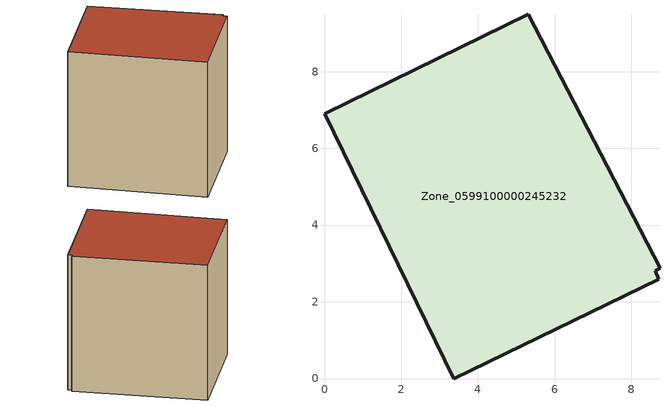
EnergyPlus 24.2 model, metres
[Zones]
Zone_0599100000245232
 floor ground (C_G): 8.75,2.88 8.62,2.81 8.71,2.59 3.37,0 0,6.91 5.32,9.49 z0
 wall outside (C_F): 8.75,2.88 5.32,9.49 0,6.91 3.37,0 8.71,2.59 8.62,2.81 8.75,2.88 z0:8.06
 roof outside (C_R): 8.62,2.81 8.75,2.88 5.32,9.49 0,6.91 3.37,0 8.71,2.59 z8.06
[BUILDING]
Pand.0599100000245232: North Axis=0; Terrain=City; Loads Convergence Tolerance Value=0.04; Temperature Convergence Tolerance Value=0.4; Solar Distribution=FullExterior; Maximum Number of Warmup Days=25; Minimum Number of Warmup Days=1
[Site:Location]
Rotterdam.The.Hague.AP_ZH_NLD Design_Conditions: Latitude=51.96; Longitude=4.45; Time Zone=1; Elevation=-4.5
[SITE:GROUNDTEMPERATURE:BUILDINGSURFACE]
18, 18, 18, 18, 18, 18, 18, 18, 18, 18, 18, 18
[MATERIAL] Thermal Absorptance=0.9; Solar Absorptance=0.7; Visible Absorptance=0.7
Name | Roughness | Thickness | Conductivity | Density | Specific Heat
G.TI.1965-1974 | MediumSmooth | 0.15 | 0.882353 | 540 | 1210
F.TI.1965-1974 | Rough | 0.3 | 0.697674 | 1920 | 840
R.TI.1965-1974 | MediumRough | 0.2 | 0.232558 | 1500 | 1000
[CONSTRUCTION]
C_G: G.TI.1965-1974
C_F: F.TI.1965-1974
C_R: R.TI.1965-1974
[ZONE]
Zone_0599100000245232: Type=1; Multiplier=1; Ceiling Height=Autocalculate; Volume=Autocalculate; Floor Area=autocalculate; Part of Total Floor Area=Yes
[ZONEINFILTRATION:DESIGNFLOWRATE]
Infil_Zone_0599100000245232: Zone or ZoneList or Space or SpaceList=Zone_0599100000245232; Schedule=AlwaysOn; Design Flow Rate Calculation Method=Flow/Area; Flow Rate per Floor Area=0.003; Constant Term Coefficient=1; Temperature Term Coefficient=0; Velocity Term Coefficient=0; Velocity Squared Term Coefficient=0
[HVACTEMPLATE:ZONE:IDEALLOADSAIRSYSTEM]
Zone_0599100000245232: Maximum Heating Supply Air Temperature=50; Minimum Cooling Supply Air Temperature=13; Maximum Heating Supply Air Humidity Ratio=0.0156; Minimum Cooling Supply Air Humidity Ratio=0.0077; Heating Limit=NoLimit; Cooling Limit=NoLimit; Dehumidification Control Type=ConstantSensibleHeatRatio; Cooling Sensible Heat Ratio=0.7; Dehumidification Setpoint=60; Humidification Control Type=None; Humidification Setpoint=30; Outdoor Air Method=None; Outdoor Air Flow Rate per Person=0.00944; Outdoor Air Flow Rate per Zone Floor Area=0; Outdoor Air Flow Rate per Zone=0; Demand Controlled Ventilation Type=None; Outdoor Air Economizer Type=NoEconomizer; Heat Recovery Type=None; Sensible Heat Recovery Effectiveness=0.7; Latent Heat Recovery Effectiveness=0.65
[ZONECONTROL:THERMOSTAT]
ThermostatControl_Zone_0599100000245232: Zone or ZoneList=Zone_0599100000245232; Control Type Schedule=DualSetpointControlType; Control 1=Thermostat_Zone_0599100000245232; Temperature Difference Between Cutout And Setpoint=0
[THERMOSTATSETPOINT:DUALSETPOINT]
Thermostat_Zone_0599100000245232: Heating Setpoint Temperature Schedule=HeatingSetpoint_Zone_0599100000245232; Cooling Setpoint Temperature Schedule=CoolingSetpoint_Zone_0599100000245232
[SCHEDULE:COMPACT]
HeatingSetpoint_Zone_0599100000245232: Through: 12/31, For: AllDays, Until: 24:00, 21
CoolingSetpoint_Zone_0599100000245232: Through: 12/31, For: AllDays, Until: 24:00, 24
DualSetpointControlType: Through: 12/31, For: AllDays, Until: 24:00, 4
AlwaysOn: Through: 12/31, For: AllDays, Until: 24:00, 1
